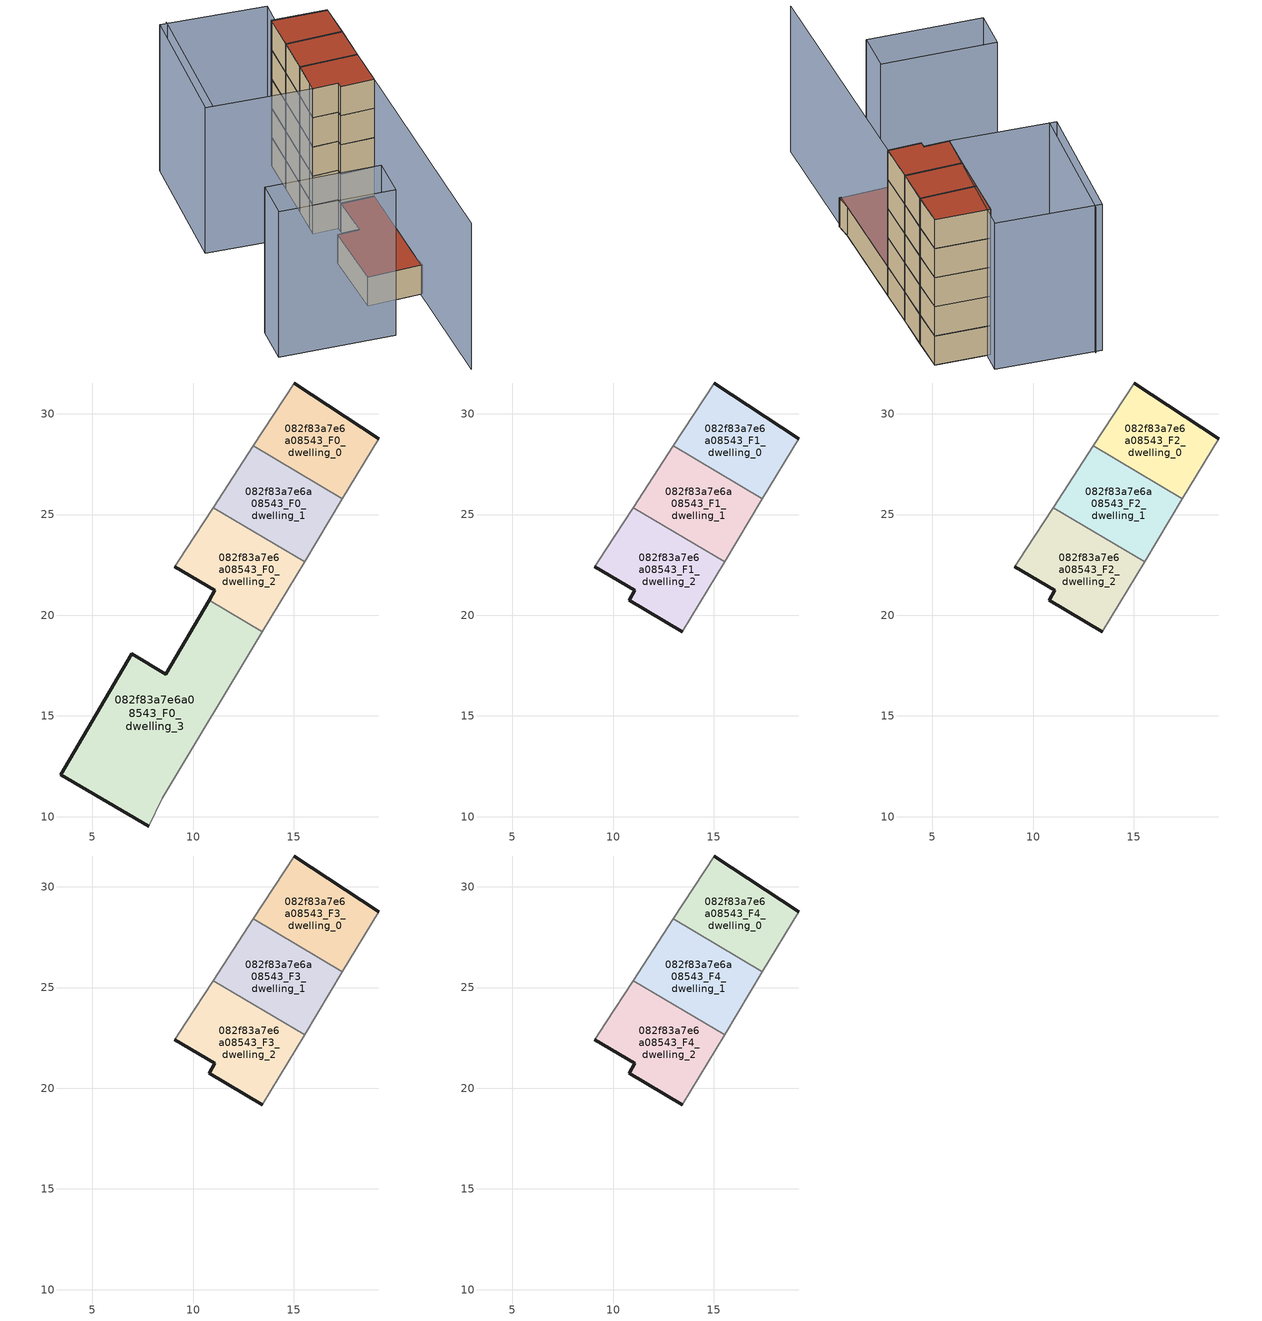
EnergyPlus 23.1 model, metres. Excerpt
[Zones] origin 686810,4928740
082f83a7e6a08543_F0_dwelling_0
 floor ground (EU_floor_Construction): 17.41,25.79 19.2,28.76 15.02,31.53 12.99,28.41 z0
 wall outside (EU_wall_Construction): 15.02,31.53 19.2,28.76 z0:3
 wall adiabatic (EU_wall_Construction): 12.99,28.41 15.02,31.53 / 19.2,28.76 17.41,25.79 z0:3
 wall to 082f83a7e6a08543_F0_dwelling_1 (EU_wall_Construction): 17.41,25.79 12.99,28.41 z0:3
082f83a7e6a08543_F0_dwelling_1
 floor ground (EU_floor_Construction): 15.53,22.66 17.41,25.79 12.99,28.41 11,25.34 z0
 wall adiabatic (EU_wall_Construction): 11,25.34 12.99,28.41 / 17.41,25.79 15.53,22.66 z0:3
 wall to 082f83a7e6a08543_F0_dwelling_2 (EU_wall_Construction): 15.53,22.66 11,25.34 z0:3
082f83a7e6a08543_F0_dwelling_2
 floor ground (EU_floor_Construction): 13.43,19.17 15.53,22.66 11,25.34 9.63,23.24 9.08,22.4 11.08,21.24 10.79,20.74 z0
 wall outside (EU_wall_Construction): 10.79,20.74 11.08,21.24 9.08,22.4 z0:3
 wall adiabatic (EU_wall_Construction): 15.53,22.66 13.43,19.17 / 9.08,22.4 9.63,23.24 11,25.34 z0:3
 wall to 082f83a7e6a08543_F0_dwelling_3 (EU_wall_Construction): 13.43,19.17 10.79,20.74 z0:3
082f83a7e6a08543_F0_dwelling_3
 floor ground (EU_floor_Construction): 8.46,10.92 13.43,19.17 10.79,20.74 8.65,17.08 6.94,18.09 3.44,12.08 7.8,9.54 z0
 wall outside (EU_wall_Construction): 7.8,9.54 3.44,12.08 6.94,18.09 8.65,17.08 10.79,20.74 z0:3
 wall adiabatic (EU_wall_Construction): 13.43,19.17 8.46,10.92 7.8,9.54 z0:3
 roof outside (EU_roof_Construction): 13.43,19.17 8.46,10.92 7.8,9.54 3.44,12.08 6.94,18.09 8.65,17.08 10.79,20.74 z3
082f83a7e6a08543_F1_dwelling_0
 floor to 082f83a7e6a08543_F0_dwelling_0 (EU_floor_Construction): 17.41,25.79 19.2,28.76 15.02,31.53 12.99,28.41 z3
 wall outside (EU_wall_Construction): 15.02,31.53 19.2,28.76 z3:6
 wall adiabatic (EU_wall_Construction): 12.99,28.41 15.02,31.53 / 19.2,28.76 17.41,25.79 z3:6
 wall to 082f83a7e6a08543_F1_dwelling_1 (EU_wall_Construction): 17.41,25.79 12.99,28.41 z3:6
082f83a7e6a08543_F1_dwelling_1
 floor to 082f83a7e6a08543_F0_dwelling_1 (EU_floor_Construction): 15.53,22.66 17.41,25.79 12.99,28.41 11,25.34 z3
 wall adiabatic (EU_wall_Construction): 11,25.34 12.99,28.41 / 17.41,25.79 15.53,22.66 z3:6
 wall to 082f83a7e6a08543_F1_dwelling_2 (EU_wall_Construction): 15.53,22.66 11,25.34 z3:6
082f83a7e6a08543_F1_dwelling_2
 floor to 082f83a7e6a08543_F0_dwelling_2 (EU_floor_Construction): 13.43,19.17 15.53,22.66 11,25.34 9.63,23.24 9.08,22.4 11.08,21.24 10.79,20.74 z3
 wall outside (EU_wall_Construction): 13.43,19.17 10.79,20.74 11.08,21.24 9.08,22.4 z3:6
 wall adiabatic (EU_wall_Construction): 15.53,22.66 13.43,19.17 / 9.08,22.4 9.63,23.24 11,25.34 z3:6
082f83a7e6a08543_F2_dwelling_0
 floor to 082f83a7e6a08543_F1_dwelling_0 (EU_floor_Construction): 17.41,25.79 19.2,28.76 15.02,31.53 12.99,28.41 z6
 wall outside (EU_wall_Construction): 15.02,31.53 19.2,28.76 z6:9
 wall adiabatic (EU_wall_Construction): 12.99,28.41 15.02,31.53 / 19.2,28.76 17.41,25.79 z6:9
 wall to 082f83a7e6a08543_F2_dwelling_1 (EU_wall_Construction): 17.41,25.79 12.99,28.41 z6:9
082f83a7e6a08543_F2_dwelling_1
 floor to 082f83a7e6a08543_F1_dwelling_1 (EU_floor_Construction): 15.53,22.66 17.41,25.79 12.99,28.41 11,25.34 z6
 wall adiabatic (EU_wall_Construction): 11,25.34 12.99,28.41 / 17.41,25.79 15.53,22.66 z6:9
 wall to 082f83a7e6a08543_F2_dwelling_2 (EU_wall_Construction): 15.53,22.66 11,25.34 z6:9
082f83a7e6a08543_F2_dwelling_2
 floor to 082f83a7e6a08543_F1_dwelling_2 (EU_floor_Construction): 13.43,19.17 15.53,22.66 11,25.34 9.63,23.24 9.08,22.4 11.08,21.24 10.79,20.74 z6
 wall outside (EU_wall_Construction): 13.43,19.17 10.79,20.74 11.08,21.24 9.08,22.4 z6:9
 wall adiabatic (EU_wall_Construction): 15.53,22.66 13.43,19.17 / 9.08,22.4 9.63,23.24 11,25.34 z6:9
082f83a7e6a08543_F3_dwelling_0
 floor to 082f83a7e6a08543_F2_dwelling_0 (EU_floor_Construction): 17.41,25.79 19.2,28.76 15.02,31.53 12.99,28.41 z9
 wall outside (EU_wall_Construction): 15.02,31.53 19.2,28.76 z9:12
 wall adiabatic (EU_wall_Construction): 12.99,28.41 15.02,31.53 / 19.2,28.76 17.41,25.79 z9:12
 wall to 082f83a7e6a08543_F3_dwelling_1 (EU_wall_Construction): 17.41,25.79 12.99,28.41 z9:12
082f83a7e6a08543_F3_dwelling_1
 floor to 082f83a7e6a08543_F2_dwelling_1 (EU_floor_Construction): 15.53,22.66 17.41,25.79 12.99,28.41 11,25.34 z9
 wall adiabatic (EU_wall_Construction): 11,25.34 12.99,28.41 / 17.41,25.79 15.53,22.66 z9:12
 wall to 082f83a7e6a08543_F3_dwelling_2 (EU_wall_Construction): 15.53,22.66 11,25.34 z9:12
082f83a7e6a08543_F3_dwelling_2
 floor to 082f83a7e6a08543_F2_dwelling_2 (EU_floor_Construction): 13.43,19.17 15.53,22.66 11,25.34 9.63,23.24 9.08,22.4 11.08,21.24 10.79,20.74 z9
 wall outside (EU_wall_Construction): 13.43,19.17 10.79,20.74 11.08,21.24 9.08,22.4 z9:12
 wall adiabatic (EU_wall_Construction): 15.53,22.66 13.43,19.17 / 9.08,22.4 9.63,23.24 11,25.34 z9:12
082f83a7e6a08543_F4_dwelling_0
 floor to 082f83a7e6a08543_F3_dwelling_0 (EU_floor_Construction): 17.41,25.79 19.2,28.76 15.02,31.53 12.99,28.41 z12
 wall outside (EU_wall_Construction): 15.02,31.53 19.2,28.76 z12:15
 wall adiabatic (EU_wall_Construction): 12.99,28.41 15.02,31.53 / 19.2,28.76 17.41,25.79 z12:15
 wall to 082f83a7e6a08543_F4_dwelling_1 (EU_wall_Construction): 17.41,25.79 12.99,28.41 z12:15
 roof outside (EU_roof_Construction): 19.2,28.76 17.41,25.79 12.99,28.41 15.02,31.53 z15
082f83a7e6a08543_F4_dwelling_1
 floor to 082f83a7e6a08543_F3_dwelling_1 (EU_floor_Construction): 15.53,22.66 17.41,25.79 12.99,28.41 11,25.34 z12
 wall adiabatic (EU_wall_Construction): 11,25.34 12.99,28.41 / 17.41,25.79 15.53,22.66 z12:15
 wall to 082f83a7e6a08543_F4_dwelling_2 (EU_wall_Construction): 15.53,22.66 11,25.34 z12:15
 roof outside (EU_roof_Construction): 17.41,25.79 15.53,22.66 11,25.34 12.99,28.41 z15
082f83a7e6a08543_F4_dwelling_2
 floor to 082f83a7e6a08543_F3_dwelling_2 (EU_floor_Construction): 13.43,19.17 15.53,22.66 11,25.34 9.63,23.24 9.08,22.4 11.08,21.24 10.79,20.74 z12
 wall outside (EU_wall_Construction): 13.43,19.17 10.79,20.74 11.08,21.24 9.08,22.4 z12:15
 wall adiabatic (EU_wall_Construction): 15.53,22.66 13.43,19.17 / 9.08,22.4 9.63,23.24 11,25.34 z12:15
 roof outside (EU_roof_Construction): 15.53,22.66 13.43,19.17 10.79,20.74 11.08,21.24 9.08,22.4 9.63,23.24 11,25.34 z15
shading: 1.46,-0.67 19.2,28.76 / 9.28,38.37 1.75,27.47 / 1.47,7.49 -7.24,13.28 / -7.24,13.28 -5.09,16.51 / -5.09,16.51 3.62,10.72 / 3.62,10.72 1.47,7.49 / 9.08,22.4 1.2,27.85 / 1.2,27.85 8.62,38.57 / 8.62,38.57 16.5,33.12 / 16.5,33.12 9.08,22.4 z0:15
[Building]
EU S2 Campaign: North Axis=0; Terrain=City; Solar Distribution=FullExterior
[Site:Location]
Bologna: Latitude=44.5; Longitude=11.25; Time Zone=1; Elevation=37
[SizingPeriod:WeatherFileDays]
AnnualSizingPeriod: Begin Month=1; Begin Day of Month=1; End Month=12; End Day of Month=31; Day of Week for Start Day=Monday; Use Weather File Daylight Saving Period=No; Use Weather File Rain and Snow Indicators=No
[MATERIAL]
EU_InternalMass_Material: Roughness=MediumRough; Thickness=0.1; Conductivity=1; Density=1800; Specific Heat=900; Thermal Absorptance=0.9; Solar Absorptance=0.7; Visible Absorptance=0.7
[MATERIAL:NOMASS] Roughness=MediumRough; Thermal Absorptance=0.9; Solar Absorptance=0.7; Visible Absorptance=0.7
Name | Thermal Resistance
EU_wall_NoMass | 0.905828
EU_roof_NoMass | 0.37593
EU_floor_NoMass | 0.67114
[CONSTRUCTION]
EU_wall_Construction: EU_wall_NoMass
EU_roof_Construction: EU_roof_NoMass
EU_floor_Construction: EU_floor_NoMass
EU_InternalMass_Construction: EU_InternalMass_Material
[ZONE] Type=1; Multiplier=1; Ceiling Height=autocalculate; Floor Area=autocalculate; Part of Total Floor Area=Yes
Name | Volume
082f83a7e6a08543_F0_dwelling_0 | 54.7104
082f83a7e6a08543_F1_dwelling_0; 082f83a7e6a08543_F2_dwelling_0; 082f83a7e6a08543_F3_dwelling_0; 082f83a7e6a08543_F4_dwelling_0 | 54.7119
082f83a7e6a08543_F0_dwelling_1 | 57.0308
082f83a7e6a08543_F1_dwelling_1; 082f83a7e6a08543_F2_dwelling_1; 082f83a7e6a08543_F3_dwelling_1; 082f83a7e6a08543_F4_dwelling_1 | 57.0293
082f83a7e6a08543_F0_dwelling_2 | 61.144
082f83a7e6a08543_F1_dwelling_2; 082f83a7e6a08543_F2_dwelling_2; 082f83a7e6a08543_F3_dwelling_2; 082f83a7e6a08543_F4_dwelling_2 | 61.1448
082f83a7e6a08543_F0_dwelling_3 | 142.061
[INTERNALMASS] Construction=EU_InternalMass_Construction
Name | Zone or ZoneList | Surface Area
082f83a7e6a08543_F0_dwelling_0_EU_InternalMass | 082f83a7e6a08543_F0_dwelling_0 | 18.2373
082f83a7e6a08543_F0_dwelling_1_EU_InternalMass | 082f83a7e6a08543_F0_dwelling_1 | 19.0098
082f83a7e6a08543_F0_dwelling_2_EU_InternalMass | 082f83a7e6a08543_F0_dwelling_2 | 20.3815
082f83a7e6a08543_F0_dwelling_3_EU_InternalMass | 082f83a7e6a08543_F0_dwelling_3 | 47.3543
082f83a7e6a08543_F1_dwelling_0_EU_InternalMass | 082f83a7e6a08543_F1_dwelling_0 | 34.9914
082f83a7e6a08543_F1_dwelling_1_EU_InternalMass | 082f83a7e6a08543_F1_dwelling_1 | 34.991
082f83a7e6a08543_F1_dwelling_2_EU_InternalMass | 082f83a7e6a08543_F1_dwelling_2 | 34.9922
082f83a7e6a08543_F2_dwelling_0_EU_InternalMass | 082f83a7e6a08543_F2_dwelling_0 | 34.9914
082f83a7e6a08543_F2_dwelling_1_EU_InternalMass | 082f83a7e6a08543_F2_dwelling_1 | 34.991
082f83a7e6a08543_F2_dwelling_2_EU_InternalMass | 082f83a7e6a08543_F2_dwelling_2 | 34.9922
082f83a7e6a08543_F3_dwelling_0_EU_InternalMass | 082f83a7e6a08543_F3_dwelling_0 | 34.9914
082f83a7e6a08543_F3_dwelling_1_EU_InternalMass | 082f83a7e6a08543_F3_dwelling_1 | 34.991
082f83a7e6a08543_F3_dwelling_2_EU_InternalMass | 082f83a7e6a08543_F3_dwelling_2 | 34.9922
082f83a7e6a08543_F4_dwelling_0_EU_InternalMass | 082f83a7e6a08543_F4_dwelling_0 | 34.9914
082f83a7e6a08543_F4_dwelling_1_EU_InternalMass | 082f83a7e6a08543_F4_dwelling_1 | 34.991
082f83a7e6a08543_F4_dwelling_2_EU_InternalMass | 082f83a7e6a08543_F4_dwelling_2 | 34.9922
[OTHEREQUIPMENT] Fuel Type=Electricity; Design Level Calculation Method=Watts/Area; Power per Zone Floor Area=1; Fraction Latent=0; Fraction Radiant=0; Fraction Lost=0; Carbon Dioxide Generation Rate=0; EndUse Subcategory=EU_Step8_InternalGains
Name | Zone or ZoneList or Space or SpaceList | Schedule
EU_Step8_InternalGain_082f83a7e6a08543_F0_dwelling_0_f000 | 082f83a7e6a08543_F0_dwelling_0 | EU_Step8_GainSchedule_082f83a7e6a08543_F0_dwelling_0_f000
EU_Step8_InternalGain_082f83a7e6a08543_F0_dwelling_1_f000 | 082f83a7e6a08543_F0_dwelling_1 | EU_Step8_GainSchedule_082f83a7e6a08543_F0_dwelling_1_f000
EU_Step8_InternalGain_082f83a7e6a08543_F0_dwelling_2_f000 | 082f83a7e6a08543_F0_dwelling_2 | EU_Step8_GainSchedule_082f83a7e6a08543_F0_dwelling_2_f000
EU_Step8_InternalGain_082f83a7e6a08543_F0_dwelling_3_f000 | 082f83a7e6a08543_F0_dwelling_3 | EU_Step8_GainSchedule_082f83a7e6a08543_F0_dwelling_3_f000
EU_Step8_InternalGain_082f83a7e6a08543_F1_dwelling_0_f000 | 082f83a7e6a08543_F1_dwelling_0 | EU_Step8_GainSchedule_082f83a7e6a08543_F1_dwelling_0_f000
EU_Step8_InternalGain_082f83a7e6a08543_F1_dwelling_1_f000 | 082f83a7e6a08543_F1_dwelling_1 | EU_Step8_GainSchedule_082f83a7e6a08543_F1_dwelling_1_f000
EU_Step8_InternalGain_082f83a7e6a08543_F1_dwelling_2_f000 | 082f83a7e6a08543_F1_dwelling_2 | EU_Step8_GainSchedule_082f83a7e6a08543_F1_dwelling_2_f000
EU_Step8_InternalGain_082f83a7e6a08543_F2_dwelling_0_f000 | 082f83a7e6a08543_F2_dwelling_0 | EU_Step8_GainSchedule_082f83a7e6a08543_F2_dwelling_0_f000
EU_Step8_InternalGain_082f83a7e6a08543_F2_dwelling_1_f000 | 082f83a7e6a08543_F2_dwelling_1 | EU_Step8_GainSchedule_082f83a7e6a08543_F2_dwelling_1_f000
EU_Step8_InternalGain_082f83a7e6a08543_F2_dwelling_2_f000 | 082f83a7e6a08543_F2_dwelling_2 | EU_Step8_GainSchedule_082f83a7e6a08543_F2_dwelling_2_f000
EU_Step8_InternalGain_082f83a7e6a08543_F3_dwelling_0_f000 | 082f83a7e6a08543_F3_dwelling_0 | EU_Step8_GainSchedule_082f83a7e6a08543_F3_dwelling_0_f000
EU_Step8_InternalGain_082f83a7e6a08543_F3_dwelling_1_f000 | 082f83a7e6a08543_F3_dwelling_1 | EU_Step8_GainSchedule_082f83a7e6a08543_F3_dwelling_1_f000
EU_Step8_InternalGain_082f83a7e6a08543_F3_dwelling_2_f000 | 082f83a7e6a08543_F3_dwelling_2 | EU_Step8_GainSchedule_082f83a7e6a08543_F3_dwelling_2_f000
EU_Step8_InternalGain_082f83a7e6a08543_F4_dwelling_0_f000 | 082f83a7e6a08543_F4_dwelling_0 | EU_Step8_GainSchedule_082f83a7e6a08543_F4_dwelling_0_f000
EU_Step8_InternalGain_082f83a7e6a08543_F4_dwelling_1_f000 | 082f83a7e6a08543_F4_dwelling_1 | EU_Step8_GainSchedule_082f83a7e6a08543_F4_dwelling_1_f000
EU_Step8_InternalGain_082f83a7e6a08543_F4_dwelling_2_f000 | 082f83a7e6a08543_F4_dwelling_2 | EU_Step8_GainSchedule_082f83a7e6a08543_F4_dwelling_2_f000
[ZONEVENTILATION:DESIGNFLOWRATE] Schedule=EU_AlwaysOn; Design Flow Rate Calculation Method=AirChanges/Hour; Air Changes per Hour=0.73129; Ventilation Type=Natural; Fan Pressure Rise=0; Fan Total Efficiency=1; Constant Term Coefficient=1; Temperature Term Coefficient=0; Velocity Term Coefficient=0; Velocity Squared Term Coefficient=0; Minimum Indoor Temperature=-100; Maximum Indoor Temperature=100; Delta Temperature=-100; Minimum Outdoor Temperature=-100; Maximum Outdoor Temperature=100; Maximum Wind Speed=40
Name | Zone or ZoneList or Space or SpaceList
EU_ConstantAir_082f83a7e6a08543_F0_dwelling_0 | 082f83a7e6a08543_F0_dwelling_0
EU_ConstantAir_082f83a7e6a08543_F0_dwelling_1 | 082f83a7e6a08543_F0_dwelling_1
EU_ConstantAir_082f83a7e6a08543_F0_dwelling_2 | 082f83a7e6a08543_F0_dwelling_2
EU_ConstantAir_082f83a7e6a08543_F0_dwelling_3 | 082f83a7e6a08543_F0_dwelling_3
EU_ConstantAir_082f83a7e6a08543_F1_dwelling_0 | 082f83a7e6a08543_F1_dwelling_0
EU_ConstantAir_082f83a7e6a08543_F1_dwelling_1 | 082f83a7e6a08543_F1_dwelling_1
EU_ConstantAir_082f83a7e6a08543_F1_dwelling_2 | 082f83a7e6a08543_F1_dwelling_2
EU_ConstantAir_082f83a7e6a08543_F2_dwelling_0 | 082f83a7e6a08543_F2_dwelling_0
EU_ConstantAir_082f83a7e6a08543_F2_dwelling_1 | 082f83a7e6a08543_F2_dwelling_1
EU_ConstantAir_082f83a7e6a08543_F2_dwelling_2 | 082f83a7e6a08543_F2_dwelling_2
EU_ConstantAir_082f83a7e6a08543_F3_dwelling_0 | 082f83a7e6a08543_F3_dwelling_0
EU_ConstantAir_082f83a7e6a08543_F3_dwelling_1 | 082f83a7e6a08543_F3_dwelling_1
EU_ConstantAir_082f83a7e6a08543_F3_dwelling_2 | 082f83a7e6a08543_F3_dwelling_2
EU_ConstantAir_082f83a7e6a08543_F4_dwelling_0 | 082f83a7e6a08543_F4_dwelling_0
EU_ConstantAir_082f83a7e6a08543_F4_dwelling_1 | 082f83a7e6a08543_F4_dwelling_1
EU_ConstantAir_082f83a7e6a08543_F4_dwelling_2 | 082f83a7e6a08543_F4_dwelling_2
[HVACTEMPLATE:THERMOSTAT] Constant Heating Setpoint=20; Constant Cooling Setpoint=50
EU_HeatOnly_082f83a7e6a08543_F0_dwelling_0; EU_HeatOnly_082f83a7e6a08543_F0_dwelling_1; EU_HeatOnly_082f83a7e6a08543_F0_dwelling_2; EU_HeatOnly_082f83a7e6a08543_F0_dwelling_3; EU_HeatOnly_082f83a7e6a08543_F1_dwelling_0; EU_HeatOnly_082f83a7e6a08543_F1_dwelling_1; EU_HeatOnly_082f83a7e6a08543_F1_dwelling_2; EU_HeatOnly_082f83a7e6a08543_F2_dwelling_0; EU_HeatOnly_082f83a7e6a08543_F2_dwelling_1; EU_HeatOnly_082f83a7e6a08543_F2_dwelling_2; EU_HeatOnly_082f83a7e6a08543_F3_dwelling_0; EU_HeatOnly_082f83a7e6a08543_F3_dwelling_1; EU_HeatOnly_082f83a7e6a08543_F3_dwelling_2; EU_HeatOnly_082f83a7e6a08543_F4_dwelling_0; EU_HeatOnly_082f83a7e6a08543_F4_dwelling_1; EU_HeatOnly_082f83a7e6a08543_F4_dwelling_2
[HVACTEMPLATE:ZONE:IDEALLOADSAIRSYSTEM] System Availability Schedule=EU_AlwaysOn; Maximum Heating Supply Air Temperature=50; Minimum Cooling Supply Air Temperature=13; Maximum Heating Supply Air Humidity Ratio=0.0156; Minimum Cooling Supply Air Humidity Ratio=0.0077; Heating Limit=NoLimit; Cooling Limit=NoLimit; Heating Availability Schedule=EU_AlwaysOn; Cooling Availability Schedule=EU_CoolingOff; Dehumidification Control Type=ConstantSensibleHeatRatio; Cooling Sensible Heat Ratio=0.7; Dehumidification Setpoint=60; Humidification Control Type=None; Humidification Setpoint=30; Outdoor Air Method=None; Outdoor Air Flow Rate per Person=0.00944; Outdoor Air Flow Rate per Zone Floor Area=0; Outdoor Air Flow Rate per Zone=0; Demand Controlled Ventilation Type=None; Outdoor Air Economizer Type=NoEconomizer; Heat Recovery Type=None; Sensible Heat Recovery Effectiveness=0.7; Latent Heat Recovery Effectiveness=0.65
Name | Template Thermostat
082f83a7e6a08543_F0_dwelling_0 | EU_HeatOnly_082f83a7e6a08543_F0_dwelling_0
082f83a7e6a08543_F0_dwelling_1 | EU_HeatOnly_082f83a7e6a08543_F0_dwelling_1
082f83a7e6a08543_F0_dwelling_2 | EU_HeatOnly_082f83a7e6a08543_F0_dwelling_2
082f83a7e6a08543_F0_dwelling_3 | EU_HeatOnly_082f83a7e6a08543_F0_dwelling_3
082f83a7e6a08543_F1_dwelling_0 | EU_HeatOnly_082f83a7e6a08543_F1_dwelling_0
082f83a7e6a08543_F1_dwelling_1 | EU_HeatOnly_082f83a7e6a08543_F1_dwelling_1
082f83a7e6a08543_F1_dwelling_2 | EU_HeatOnly_082f83a7e6a08543_F1_dwelling_2
082f83a7e6a08543_F2_dwelling_0 | EU_HeatOnly_082f83a7e6a08543_F2_dwelling_0
082f83a7e6a08543_F2_dwelling_1 | EU_HeatOnly_082f83a7e6a08543_F2_dwelling_1
082f83a7e6a08543_F2_dwelling_2 | EU_HeatOnly_082f83a7e6a08543_F2_dwelling_2
082f83a7e6a08543_F3_dwelling_0 | EU_HeatOnly_082f83a7e6a08543_F3_dwelling_0
082f83a7e6a08543_F3_dwelling_1 | EU_HeatOnly_082f83a7e6a08543_F3_dwelling_1
082f83a7e6a08543_F3_dwelling_2 | EU_HeatOnly_082f83a7e6a08543_F3_dwelling_2
082f83a7e6a08543_F4_dwelling_0 | EU_HeatOnly_082f83a7e6a08543_F4_dwelling_0
082f83a7e6a08543_F4_dwelling_1 | EU_HeatOnly_082f83a7e6a08543_F4_dwelling_1
082f83a7e6a08543_F4_dwelling_2 | EU_HeatOnly_082f83a7e6a08543_F4_dwelling_2
[SIZING:ZONE] Zone Cooling Design Supply Air Temperature Input Method=SupplyAirTemperature; Zone Cooling Design Supply Air Temperature=13; Zone Heating Design Supply Air Temperature Input Method=SupplyAirTemperature; Zone Heating Design Supply Air Temperature=50; Zone Cooling Design Supply Air Humidity Ratio=0.008; Zone Heating Design Supply Air Humidity Ratio=0.008; Cooling Design Air Flow Method=DesignDay; Cooling Design Air Flow Rate=0; Cooling Minimum Air Flow per Zone Floor Area=0.000762; Cooling Minimum Air Flow=0; Cooling Minimum Air Flow Fraction=0.2; Heating Design Air Flow Method=DesignDay; Heating Design Air Flow Rate=0; Heating Maximum Air Flow per Zone Floor Area=0.002032; Heating Maximum Air Flow=0.141576; Heating Maximum Air Flow Fraction=0.3; Account for Dedicated Outdoor Air System=No; Dedicated Outdoor Air System Control Strategy=NeutralSupplyAir; Dedicated Outdoor Air Low Setpoint Temperature for Design=autosize; Dedicated Outdoor Air High Setpoint Temperature for Design=autosize; Zone Load Sizing Method=Sensible Load Only No Latent Load; Zone Latent Cooling Design Supply Air Humidity Ratio Input Method=HumidityRatioDifference; Zone Cooling Design Supply Air Humidity Ratio Difference=0.005; Zone Latent Heating Design Supply Air Humidity Ratio Input Method=HumidityRatioDifference; Zone Humidification Design Supply Air Humidity Ratio Difference=0.005
082f83a7e6a08543_F0_dwelling_0; 082f83a7e6a08543_F0_dwelling_1; 082f83a7e6a08543_F0_dwelling_2; 082f83a7e6a08543_F0_dwelling_3; 082f83a7e6a08543_F1_dwelling_0; 082f83a7e6a08543_F1_dwelling_1; 082f83a7e6a08543_F1_dwelling_2; 082f83a7e6a08543_F2_dwelling_0; 082f83a7e6a08543_F2_dwelling_1; 082f83a7e6a08543_F2_dwelling_2; 082f83a7e6a08543_F3_dwelling_0; 082f83a7e6a08543_F3_dwelling_1; 082f83a7e6a08543_F3_dwelling_2; 082f83a7e6a08543_F4_dwelling_0; 082f83a7e6a08543_F4_dwelling_1; 082f83a7e6a08543_F4_dwelling_2
[SCHEDULE:CONSTANT]
Name | Hourly Value
EU_AlwaysOn | 1
EU_CoolingOff | 0
[SCHEDULE:FILE] Column Number=1; Rows to Skip at Top=0; Number of Hours of Data=8760; Column Separator=Comma; Interpolate to Timestep=No; Minutes per Item=60; Adjust Schedule for Daylight Savings=Yes
Name | File
EU_Step8_GainSchedule_082f83a7e6a08543_F0_dwelling_0_f000 | ../../schedules/082f83a7e6a08543/082f83a7e6a08543_F0_dwelling_0_f000_gain.csv
EU_Step8_GainSchedule_082f83a7e6a08543_F0_dwelling_1_f000 | ../../schedules/082f83a7e6a08543/082f83a7e6a08543_F0_dwelling_1_f000_gain.csv
EU_Step8_GainSchedule_082f83a7e6a08543_F0_dwelling_2_f000 | ../../schedules/082f83a7e6a08543/082f83a7e6a08543_F0_dwelling_2_f000_gain.csv
EU_Step8_GainSchedule_082f83a7e6a08543_F0_dwelling_3_f000 | ../../schedules/082f83a7e6a08543/082f83a7e6a08543_F0_dwelling_3_f000_gain.csv
EU_Step8_GainSchedule_082f83a7e6a08543_F1_dwelling_0_f000 | ../../schedules/082f83a7e6a08543/082f83a7e6a08543_F1_dwelling_0_f000_gain.csv
EU_Step8_GainSchedule_082f83a7e6a08543_F1_dwelling_1_f000 | ../../schedules/082f83a7e6a08543/082f83a7e6a08543_F1_dwelling_1_f000_gain.csv
EU_Step8_GainSchedule_082f83a7e6a08543_F1_dwelling_2_f000 | ../../schedules/082f83a7e6a08543/082f83a7e6a08543_F1_dwelling_2_f000_gain.csv
EU_Step8_GainSchedule_082f83a7e6a08543_F2_dwelling_0_f000 | ../../schedules/082f83a7e6a08543/082f83a7e6a08543_F2_dwelling_0_f000_gain.csv
EU_Step8_GainSchedule_082f83a7e6a08543_F2_dwelling_1_f000 | ../../schedules/082f83a7e6a08543/082f83a7e6a08543_F2_dwelling_1_f000_gain.csv
EU_Step8_GainSchedule_082f83a7e6a08543_F2_dwelling_2_f000 | ../../schedules/082f83a7e6a08543/082f83a7e6a08543_F2_dwelling_2_f000_gain.csv
EU_Step8_GainSchedule_082f83a7e6a08543_F3_dwelling_0_f000 | ../../schedules/082f83a7e6a08543/082f83a7e6a08543_F3_dwelling_0_f000_gain.csv
EU_Step8_GainSchedule_082f83a7e6a08543_F3_dwelling_1_f000 | ../../schedules/082f83a7e6a08543/082f83a7e6a08543_F3_dwelling_1_f000_gain.csv
EU_Step8_GainSchedule_082f83a7e6a08543_F3_dwelling_2_f000 | ../../schedules/082f83a7e6a08543/082f83a7e6a08543_F3_dwelling_2_f000_gain.csv
EU_Step8_GainSchedule_082f83a7e6a08543_F4_dwelling_0_f000 | ../../schedules/082f83a7e6a08543/082f83a7e6a08543_F4_dwelling_0_f000_gain.csv
EU_Step8_GainSchedule_082f83a7e6a08543_F4_dwelling_1_f000 | ../../schedules/082f83a7e6a08543/082f83a7e6a08543_F4_dwelling_1_f000_gain.csv
EU_Step8_GainSchedule_082f83a7e6a08543_F4_dwelling_2_f000 | ../../schedules/082f83a7e6a08543/082f83a7e6a08543_F4_dwelling_2_f000_gain.csv
